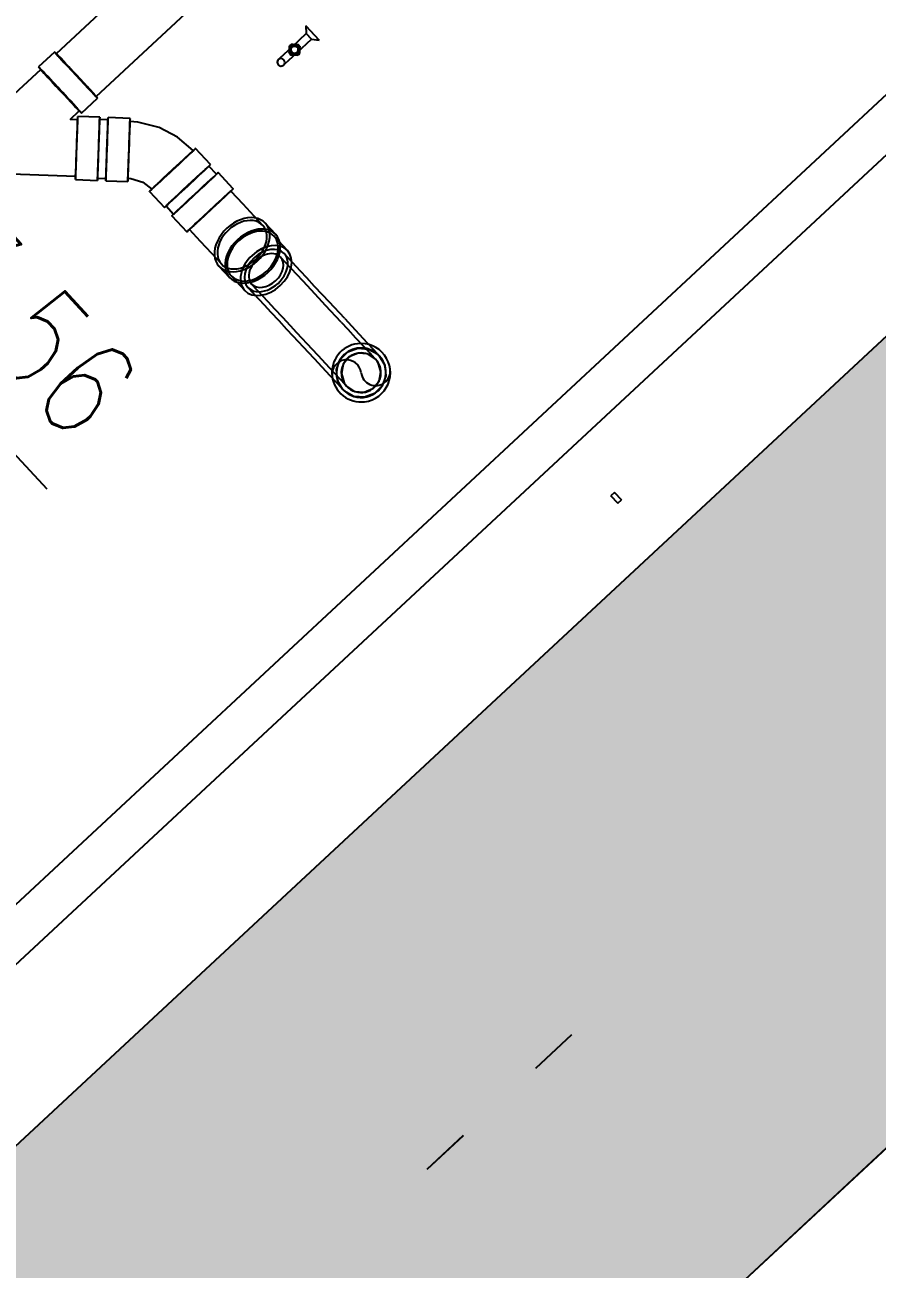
# Model space of a CAD drawing. Header units: inches. Extents: x 400392 to 401495, y 4543971 to 4544133.
# Drawn here: x 400514.288 to 400516.008, y 4543997.575 to 4544000.087 of the extents above; entities that cross this region are included whole.
import ezdxf

# ---------------------------------------------------------------- set-up
doc = ezdxf.new("R2010")
doc.units = ezdxf.units.IN
doc.header["$MEASUREMENT"] = 0
doc.linetypes.add('AKS', pattern=[3, 2.5, -0.25, 0, -0.25])
doc.linetypes.add('CONTINU', pattern=[0])
doc.layers.add('A-DETL-GENF', color=92, linetype='Continuous', lineweight=9)
for name, color, linetype in [('aks prota', 2, 'AKS'), ('kolon tarama prota', 252, 'Continuous'), ('perde prota', 1, 'Continuous'), ('st-s_level (kot)', 6, 'Continuous'), ('st-s_levelmark (kot işareti)', 4, 'Continuous')]:
    doc.layers.add(name, color=color, linetype=linetype)
doc.styles.add('OLCU', font='romanstw.shx')

# ---------------------------------------------------------------- blocks, each defined once
blk = doc.blocks.new('+24.06 mekanik')
at = {"layer": 'kolon tarama prota', "color": 253}
for p, q in [((114612, 193586.7), (105111.7, 206662.9)), ((105039.7, 206610.6), (114540.1, 193534.5)), ((105918, 205766.7), (105934.2, 205778.5)), ((105934.2, 205778.5), (105918, 205766.7)), ((105918, 205766.7), (105923.9, 205758.6)), ((105923.9, 205758.6), (105940.1, 205770.4)), ((105940.1, 205770.4), (105923.9, 205758.6)), ((105940.1, 205770.4), (105934.2, 205778.5)), ((104998.4, 204823.9), (104516.9, 205486.6)), ((104421.4, 205417.3), (104902.9, 204754.5)), ((104940, 205284.8), (104907.7, 205261.3)), ((104907.7, 205261.3), (104940, 205284.8)), ((104935.8, 205269.4), (104940, 205284.8)), ((104907.7, 205261.3), (104923.6, 205260.5)), ((104935.8, 205269.4), (104923.6, 205260.5)), ((104923.6, 205260.5), (104935.8, 205269.4)), ((104923.6, 205260.5), (104935.8, 205269.4)), ((104935.8, 205269.4), (104923.6, 205260.5)), ((104923.6, 205260.5), (104946.9, 205228.6)), ((104959, 205237.4), (104935.8, 205269.4)), ((105504, 205268.1), (105466.8, 205241.1)), ((105509.9, 205260), (105472.7, 205233)), ((104972.2, 205219.3), (104959, 205237.4)), ((104946.9, 205228.6), (104960, 205210.5)), ((105398.1, 205191.2), (105359, 205162.8)), ((105404, 205183.1), (105364.9, 205154.7)), ((105519.7, 205168.3), (105556.9, 205195.3)), ((105525.6, 205160.2), (105562.8, 205187.2)), ((105353.7, 205170), (105321.5, 205146.7)), ((105318.8, 205150.5), (105293.3, 205132)), ((105411.9, 205089.9), (105451, 205118.4)), ((105417.8, 205081.8), (105456.9, 205110.3)), ((105216.6, 205076.3), (105180.6, 205050.2)), ((105390.9, 205051.2), (105423.1, 205074.6)), ((105162.5, 205037), (105126.5, 205010.8)), ((105183.4, 205046.3), (105165.3, 205033.1)), ((105368.3, 205028.9), (105393.7, 205047.4)), ((105255.6, 204947), (105291.5, 204973.1)), ((105201.5, 204907.7), (105237.4, 204933.8)), ((105234.6, 204937.7), (105252.8, 204950.8)), ((105050.4, 204886.7), (105043.5, 204842.8)), ((105060.1, 204901.3), (105057, 204885.7)), ((105169.4, 204822.8), (105176.4, 204866.7)), ((105169.8, 204867.8), (105171, 204873.7)), ((105048.2, 204842), (105045.5, 204825.4)), ((105028.3, 204790.7), (105002.2, 204826.7)), ((105040.8, 204826.2), (105033.9, 204782.3)), ((105159.8, 204762.3), (105166.8, 204806.2)), ((105162.1, 204807), (105164.7, 204823.6)), ((105038, 204766.2), (105023, 204786.8)), ((105040.4, 204781.2), (105038, 204766.1)), ((105133, 204635.4), (105153.3, 204763.4)), ((104899.1, 204751.7), (104925.2, 204715.8)), ((104930.5, 204719.7), (105046.6, 204559.9))]:
    blk.add_line(p, q, dxfattribs=at)
at = {"layer": 'kolon tarama prota', "color": 253, "flags": 128}
for points in [[(105586.9, 205328.3), (105606.7, 205337), (105628.4, 205336.4), (105647.7, 205326.7), (105661.2, 205309.8), (105666.2, 205288.7), (105661.9, 205267.5), (105649, 205250.1), (105645.6, 205247.4)], [(105504, 205268.1), (105520, 205279.7), (105538.9, 205293.5), (105557.7, 205307.1), (105573.4, 205318.6), (105583.7, 205326), (105586.9, 205328.3)], [(105509.9, 205260), (105525.9, 205271.7), (105544.8, 205285.4), (105563.5, 205299), (105579.3, 205310.5), (105589.6, 205317.9), (105592.7, 205320.2)], [(105645.6, 205247.4), (105625.8, 205238.8), (105604.1, 205239.4), (105584.8, 205249), (105571.3, 205266), (105566.3, 205287), (105570.6, 205308.2), (105583.5, 205325.6), (105586.9, 205328.3)], [(105592.7, 205320.2), (105580.3, 205305.4), (105576.3, 205286.5), (105581.6, 205267.9), (105595, 205254), (105613.3, 205248), (105632.4, 205251.3), (105639.8, 205255.5)], [(105639.8, 205255.5), (105652.2, 205270.3), (105656.2, 205289.2), (105650.9, 205307.8), (105637.5, 205321.7), (105619.2, 205327.8), (105600.1, 205324.5), (105592.7, 205320.2)], [(105639.8, 205255.5), (105636, 205252.7), (105625.2, 205244.9), (105609, 205233.2), (105590.1, 205219.4), (105571.4, 205205.8), (105556.9, 205195.3)], [(105466.8, 205241.1), (105450.8, 205229.5), (105431.9, 205215.7), (105413.1, 205202.1), (105398.1, 205191.2)], [(105472.7, 205233), (105456.7, 205221.4), (105437.8, 205207.7), (105419, 205194), (105404, 205183.1)], [(105645.6, 205247.4), (105641.8, 205244.7), (105631, 205236.8), (105614.9, 205225.1), (105596, 205211.3), (105577.2, 205197.7), (105562.8, 205187.2)], [(104960, 205210.5), (104966.3, 205201.8), (104968.8, 205198.4)], [(104981, 205207.2), (104978.3, 205210.8), (104972.2, 205219.3)], [(105451, 205118.4), (105467.1, 205130), (105485.9, 205143.7), (105504.7, 205157.4), (105519.7, 205168.3)], [(105456.9, 205110.3), (105472.9, 205121.9), (105491.8, 205135.6), (105510.6, 205149.3), (105525.6, 205160.2)], [(105220.5, 205070.9), (105249.1, 205091.8), (105275.8, 205111.1), (105297.2, 205126.7)], [(105364.4, 205034.2), (105341.4, 205017.5), (105314.6, 204998), (105287.6, 204978.5)], [(105130.4, 205005.5), (105099.6, 204977.3), (105076, 204942.9), (105060.8, 204904), (105060.1, 204901.3)], [(105171, 204873.7), (105181.7, 204896.9), (105197.6, 204913)]]:
    blk.add_lwpolyline(points, dxfattribs=at)
at = {"layer": 'kolon tarama prota', "color": 253}
for centre, radius, start, end in [((105616.3, 205287.9), 59, 0, 180), ((105616.3, 205287.9), 50, 306, 126), ((105616.3, 205287.9), 50, 306, 126), ((105616.3, 205287.9), 50, 306, 126), ((105616.3, 205317.4), 29.5, 270, 90), ((105616.3, 205287.9), 50, 126, 306), ((105616.3, 205287.9), 50, 126, 306), ((105616.3, 205287.9), 50, 126, 306), ((105616.3, 205287.9), 40, 126, 306), ((105616.3, 205287.9), 40, 126, 306), ((105616.3, 205287.9), 40, 126, 306), ((105616.3, 205287.9), 40, 306, 126), ((105616.3, 205287.9), 40, 306, 126), ((105616.3, 205287.9), 40, 306, 126), ((105616.3, 205287.9), 59, 180, 0), ((105616.3, 205258.4), 29.5, 90, 270), ((104952.9, 205233), 12.8, 126, 135.7572), ((104952.9, 205233), 9.09, 126, 306), ((104952.9, 205233), 12.8, 116.2428, 126), ((104952.9, 205233), 7.5, 126, 216), ((104952.9, 205233), 9.09, 306, 126), ((104952.9, 205233), 7.5, 36, 126), ((104952.9, 205233), 7.5, 306, 36), ((104952.9, 205233), 12.8, 26.2428, 45.7572), ((104952.9, 205233), 12.8, 206.2428, 225.7572), ((104952.9, 205233), 7.5, 216, 306), ((104952.9, 205233), 12.8, 296.2428, 306), ((104952.9, 205233), 12.8, 306, 315.7572), ((104974.9, 205202.8), 7.5, 36, 216), ((104974.9, 205202.8), 7.5, 216, 36)]:
    blk.add_arc(centre, radius, start, end, dxfattribs=at)
for centre, major_axis, ratio, start_param, end_param in [((105388.4, 205122.3), (-34.7, 47.7), 0.707107, 4.712389, 6.283185), ((105356.2, 205098.9), (-37.5, 51.6), 0.707107, 4.712389, 7.853982), ((105356.2, 205098.9), (-34.7, 47.7), 0.707107, 4.712389, 6.283185), ((105388.4, 205122.3), (-34.7, 47.7), 0.707107, 0, 1.570796), ((105388.4, 205122.3), (29.4, -40.5), 0.707107, 3.141593, 6.283185), ((105388.4, 205122.3), (-23.5, 32.4), 0.707107, 0, 3.141593), ((105388.4, 205122.3), (29.4, -40.5), 0.707107, 0, 3.141593), ((105388.4, 205122.3), (-23.5, 32.4), 0.707107, 3.141593, 6.283185), ((105330.8, 205080.5), (-37.5, 51.6), 0.707107, 4.712389, 7.853982), ((105330.8, 205080.5), (-33.6, 46.2), 0.707107, 4.712389, 7.853982), ((105356.2, 205098.9), (-34.7, 47.7), 0.707107, 0, 1.570796), ((105388.4, 205122.3), (-34.7, 47.7), 0.707107, 3.141593, 4.712389), ((105330.8, 205080.5), (-37.5, 51.6), 0.707107, 1.570796, 4.712389), ((105330.8, 205080.5), (-33.6, 46.2), 0.707107, 1.570796, 4.712389), ((105356.2, 205098.9), (-37.5, 51.6), 0.707107, 1.570796, 4.712389), ((105356.2, 205098.9), (-34.7, 47.7), 0.707107, 3.141593, 4.712389), ((105388.4, 205122.3), (-34.7, 47.7), 0.707107, 1.570796, 3.141593), ((105254.1, 205024.7), (-37.5, 51.6), 0.005435, 4.712389, 7.853982), ((105254.1, 205024.7), (-33.6, 46.2), 0.005435, 4.712389, 7.853982), ((105356.2, 205098.9), (-34.7, 47.7), 0.707107, 1.570796, 3.141593), ((105199.9, 204985.4), (-37.5, 51.6), 0.005435, 0.004564, 3.146156), ((105199.9, 204985.4), (-37.5, 51.6), 0.005435, 3.146156, 6.287749), ((105199.9, 204985.4), (-34.7, 47.7), 0.005435, 0, 1.570796), ((105199.9, 204985.4), (-34.7, 47.7), 0.005435, 4.712389, 6.283185), ((105218.1, 204998.6), (-37.5, 51.6), 0.005435, 4.712389, 7.853982), ((105218.1, 204998.6), (-34.7, 47.7), 0.005435, 0, 1.570796), ((105218.1, 204998.6), (-34.7, 47.7), 0.005435, 4.712389, 6.283185), ((105164, 204959.3), (-37.5, 51.6), 0.005435, 3.146156, 6.287749), ((105164, 204959.3), (-37.5, 51.6), 0.005435, 0.004564, 3.146156), ((105164, 204959.3), (-33.6, 46.2), 0.005435, 3.146156, 6.287749), ((105164, 204959.3), (-33.6, 46.2), 0.005435, 0.004564, 3.146156), ((105254.1, 205024.7), (-33.6, 46.2), 0.005435, 1.570796, 4.712389), ((105254.1, 205024.7), (-37.5, 51.6), 0.005435, 1.570796, 4.712389), ((105199.9, 204985.4), (-34.7, 47.7), 0.005435, 1.570796, 3.141593), ((105199.9, 204985.4), (-34.7, 47.7), 0.005435, 3.141593, 4.712389), ((105218.1, 204998.6), (-37.5, 51.6), 0.005435, 1.570796, 4.712389), ((105218.1, 204998.6), (-34.7, 47.7), 0.005435, 1.570796, 3.141593), ((105218.1, 204998.6), (-34.7, 47.7), 0.005435, 3.141593, 4.712389), ((105113.4, 204876.7), (-63, 10), 0.00707, 3.140977, 6.282569), ((105113.4, 204876.7), (-63, 10), 0.00707, 6.282569, 9.424162), ((105113.4, 204876.7), (-56.4, 8.9), 0.00707, 6.282569, 9.424162), ((105113.4, 204876.7), (-56.4, 8.9), 0.00707, 3.140977, 6.282569), ((105106.4, 204832.8), (-63, 10), 0.00707, 6.282569, 9.424162), ((105106.4, 204832.8), (-63, 10), 0.00707, 3.140977, 6.282569), ((105106.4, 204832.8), (-58.3, 9.2), 0.00707, 0, 1.570796), ((105106.4, 204832.8), (-58.3, 9.2), 0.00707, 4.712389, 6.283185), ((105106.4, 204832.8), (-58.3, 9.2), 0.00707, 1.570796, 3.141593), ((105106.4, 204832.8), (-58.3, 9.2), 0.00707, 3.141593, 4.712389), ((104950.6, 204789.2), (51.6, 37.5), 0.009999, 0, 3.141593), ((104950.6, 204789.2), (51.6, 37.5), 0.009999, 3.141593, 6.283185), ((104950.6, 204789.2), (47.7, 34.7), 0.009999, 0, 1.570796), ((104950.6, 204789.2), (47.7, 34.7), 0.009999, 4.712389, 6.283185), ((105103.8, 204816.2), (-63, 10), 0.00707, 3.148663, 6.290256), ((105103.8, 204816.2), (-63, 10), 0.00707, 0.00707, 3.148663), ((105103.8, 204816.2), (-58.3, 9.2), 0.00707, 4.712389, 6.283185), ((105103.8, 204816.2), (-58.3, 9.2), 0.00707, 0, 1.570796), ((105103.8, 204816.2), (-58.3, 9.2), 0.00707, 1.570796, 3.141593), ((105103.8, 204816.2), (-58.3, 9.2), 0.00707, 3.141593, 4.712389), ((104950.6, 204789.2), (47.7, 34.7), 0.009999, 1.570796, 3.141593), ((104950.6, 204789.2), (47.7, 34.7), 0.009999, 3.141593, 4.712389), ((104976.8, 204753.3), (51.6, 37.5), 0.009999, 0, 3.141593), ((104976.8, 204753.3), (51.6, 37.5), 0.009999, 3.141593, 6.283185), ((104976.8, 204753.3), (46.2, 33.6), 0.009999, 0, 3.141593), ((104976.8, 204753.3), (46.2, 33.6), 0.009999, 3.141593, 6.283185), ((105096.9, 204772.3), (-63, 10), 0.00707, 3.148663, 6.290256), ((105096.9, 204772.3), (-63, 10), 0.00707, 0.00707, 3.148663), ((105096.9, 204772.3), (-56.4, 8.9), 0.00707, 3.148663, 6.290256), ((105096.9, 204772.3), (-56.4, 8.9), 0.00707, 0.00707, 3.148663)]:
    blk.add_ellipse(centre, major_axis=major_axis, ratio=ratio, start_param=start_param, end_param=end_param, dxfattribs=at)
for points, knots in [([(104941.4, 205227.3), (104941.5, 205227.7), (104941.7, 205228.1), (104941.8, 205228.7), (104941.9, 205229), (104942, 205229.3), (104942, 205229.5), (104942.1, 205229.7), (104942.1, 205229.9), (104942.2, 205230.1), (104942.3, 205230.4), (104942.3, 205230.8), (104942.4, 205231), (104942.4, 205231.2), (104942.5, 205231.3), (104942.5, 205231.4), (104942.5, 205231.4), (104942.5, 205231.6), (104942.6, 205231.8), (104942.6, 205232.1), (104942.7, 205232.4), (104942.8, 205233), (104942.9, 205233.6), (104943, 205234.1), (104943, 205234.3), (104943.1, 205234.5), (104943.1, 205234.8), (104943.2, 205235), (104943.2, 205235.5), (104943.3, 205236.1), (104943.4, 205236.7), (104943.4, 205237.1), (104943.5, 205237.4), (104943.5, 205237.6), (104943.5, 205237.7), (104943.5, 205237.7), (104943.5, 205237.8), (104943.5, 205237.9), (104943.5, 205238.1), (104943.5, 205238.4), (104943.6, 205238.7), (104943.6, 205239), (104943.6, 205239.2), (104943.6, 205239.4), (104943.6, 205239.6), (104943.7, 205239.9), (104943.7, 205240.1), (104943.7, 205240.5), (104943.7, 205241.1), (104943.7, 205241.6), (104943.7, 205241.9)], [-1, -1, -1, -1, -0.875, -0.84375, -0.8125, -0.78125, -0.765625, -0.75, -0.734375, -0.71875, -0.6875, -0.65625, -0.640625, -0.632812, -0.628906, -0.625, -0.621094, -0.617188, -0.609375, -0.59375, -0.578125, -0.5625, -0.53125, -0.515625, -0.507812, -0.5, -0.492188, -0.484375, -0.46875, -0.4375, -0.421875, -0.40625, -0.390625, -0.382812, -0.378906, -0.375, -0.371094, -0.367188, -0.359375, -0.34375, -0.3125, -0.28125, -0.265625, -0.25, -0.234375, -0.21875, -0.1875, -0.15625, -0.125, 0, 0, 0, 0]), ([(104946.9, 205228.6), (104946.7, 205228.9), (104946.3, 205229.5), (104945.9, 205230.4), (104945.7, 205231.1), (104945.5, 205231.7), (104945.5, 205232.2), (104945.5, 205232.6), (104945.4, 205232.9), (104945.5, 205233.2), (104945.5, 205233.6), (104945.5, 205234.2), (104945.6, 205234.7), (104945.8, 205235.1), (104945.9, 205235.5), (104946, 205235.8), (104946.2, 205236.2), (104946.5, 205236.8), (104946.9, 205237.4), (104947.3, 205238), (104947.9, 205238.5), (104948.5, 205239), (104949.2, 205239.5), (104949.9, 205239.9), (104950.6, 205240.1), (104951.3, 205240.3), (104952, 205240.4), (104952.4, 205240.5), (104952.8, 205240.5), (104953.1, 205240.5), (104953.6, 205240.5), (104954.1, 205240.4), (104954.6, 205240.3), (104955, 205240.2), (104955.3, 205240.1), (104955.6, 205240), (104956, 205239.8), (104956.4, 205239.6), (104957, 205239.3), (104957.6, 205238.9), (104958.3, 205238.3), (104958.8, 205237.7), (104959, 205237.4)], [0, 0, 0, 0, 0.055556, 0.111111, 0.138889, 0.166667, 0.194444, 0.208333, 0.222222, 0.236111, 0.25, 0.277778, 0.305556, 0.319444, 0.333333, 0.347222, 0.361111, 0.388889, 0.416667, 0.444444, 0.472222, 0.5, 0.527778, 0.555556, 0.583333, 0.611111, 0.638889, 0.652778, 0.666667, 0.680556, 0.694444, 0.722222, 0.75, 0.763889, 0.777778, 0.791667, 0.805556, 0.833333, 0.861111, 0.888889, 0.944444, 1, 1, 1, 1]), ([(104959, 205237.4), (104959.2, 205237.1), (104959.6, 205236.4), (104960, 205235.6), (104960.2, 205234.8), (104960.3, 205234.3), (104960.4, 205233.8), (104960.4, 205233.4), (104960.4, 205233.1), (104960.4, 205232.7), (104960.4, 205232.3), (104960.4, 205231.8), (104960.3, 205231.3), (104960.1, 205230.8), (104960, 205230.5), (104959.9, 205230.2), (104959.7, 205229.7), (104959.4, 205229.2), (104959, 205228.6), (104958.5, 205228), (104958, 205227.4), (104957.3, 205226.9), (104956.7, 205226.5), (104956, 205226.1), (104955.3, 205225.8), (104954.5, 205225.6), (104953.9, 205225.6), (104953.5, 205225.5), (104953.1, 205225.5), (104952.8, 205225.5), (104952.3, 205225.5), (104951.8, 205225.6), (104951.3, 205225.7), (104950.9, 205225.8), (104950.6, 205225.9), (104950.3, 205226), (104949.9, 205226.1), (104949.4, 205226.3), (104948.9, 205226.6), (104948.3, 205227.1), (104947.6, 205227.7), (104947.1, 205228.3), (104946.9, 205228.6)], [0, 0, 0, 0, 0.055556, 0.111111, 0.138889, 0.166667, 0.194444, 0.208333, 0.222222, 0.236111, 0.25, 0.277778, 0.305556, 0.319444, 0.333333, 0.347222, 0.361111, 0.388889, 0.416667, 0.444444, 0.472222, 0.5, 0.527778, 0.555556, 0.583333, 0.611111, 0.638889, 0.652778, 0.666667, 0.680556, 0.694444, 0.722222, 0.75, 0.763889, 0.777778, 0.791667, 0.805556, 0.833333, 0.861111, 0.888889, 0.944444, 1, 1, 1, 1]), ([(104947.3, 205244.5), (104947.6, 205244.4), (104948.1, 205244.3), (104948.7, 205244.1), (104949, 205244), (104949.3, 205243.9), (104949.5, 205243.9), (104949.7, 205243.8), (104949.9, 205243.8), (104950.1, 205243.7), (104950.4, 205243.7), (104950.7, 205243.6), (104951, 205243.5), (104951.2, 205243.5), (104951.3, 205243.5), (104951.3, 205243.4), (104951.4, 205243.4), (104951.5, 205243.4), (104951.7, 205243.4), (104952, 205243.3), (104952.4, 205243.2), (104953, 205243.1), (104953.5, 205243), (104954, 205242.9), (104954.3, 205242.9), (104954.5, 205242.9), (104954.7, 205242.8), (104955, 205242.8), (104955.5, 205242.7), (104956.1, 205242.6), (104956.6, 205242.6), (104957, 205242.5), (104957.3, 205242.5), (104957.5, 205242.5), (104957.6, 205242.4), (104957.7, 205242.4), (104957.8, 205242.4), (104957.9, 205242.4), (104958, 205242.4), (104958.3, 205242.4), (104958.7, 205242.4), (104959, 205242.3), (104959.2, 205242.3), (104959.4, 205242.3), (104959.6, 205242.3), (104959.8, 205242.3), (104960.1, 205242.3), (104960.4, 205242.2), (104961.1, 205242.2), (104961.5, 205242.2), (104961.9, 205242.2)], [-1, -1, -1, -1, -0.875, -0.84375, -0.8125, -0.78125, -0.765625, -0.75, -0.734375, -0.71875, -0.6875, -0.65625, -0.640625, -0.632812, -0.628906, -0.625, -0.621094, -0.617188, -0.609375, -0.59375, -0.578125, -0.5625, -0.53125, -0.515625, -0.507812, -0.5, -0.492188, -0.484375, -0.46875, -0.4375, -0.421875, -0.40625, -0.390625, -0.382812, -0.378906, -0.375, -0.371094, -0.367188, -0.359375, -0.34375, -0.3125, -0.28125, -0.265625, -0.25, -0.234375, -0.21875, -0.1875, -0.15625, -0.125, 0, 0, 0, 0]), ([(104964.5, 205238.7), (104964.4, 205238.3), (104964.2, 205237.8), (104964.1, 205237.2), (104964, 205236.9), (104963.9, 205236.6), (104963.8, 205236.4), (104963.8, 205236.2), (104963.8, 205236.1), (104963.7, 205235.8), (104963.6, 205235.5), (104963.6, 205235.2), (104963.5, 205234.9), (104963.5, 205234.8), (104963.4, 205234.7), (104963.4, 205234.6), (104963.4, 205234.5), (104963.4, 205234.4), (104963.3, 205234.2), (104963.3, 205233.9), (104963.2, 205233.5), (104963.1, 205233), (104963, 205232.4), (104962.9, 205231.9), (104962.8, 205231.6), (104962.8, 205231.4), (104962.8, 205231.2), (104962.7, 205230.9), (104962.7, 205230.4), (104962.6, 205229.9), (104962.5, 205229.3), (104962.5, 205228.9), (104962.4, 205228.6), (104962.4, 205228.4), (104962.4, 205228.3), (104962.4, 205228.2), (104962.4, 205228.1), (104962.4, 205228), (104962.4, 205227.9), (104962.3, 205227.6), (104962.3, 205227.3), (104962.3, 205227), (104962.3, 205226.7), (104962.3, 205226.5), (104962.3, 205226.3), (104962.2, 205226.1), (104962.2, 205225.8), (104962.2, 205225.5), (104962.2, 205224.9), (104962.2, 205224.4), (104962.2, 205224)], [-1, -1, -1, -1, -0.875, -0.84375, -0.8125, -0.78125, -0.765625, -0.75, -0.734375, -0.71875, -0.6875, -0.65625, -0.640625, -0.632812, -0.628906, -0.625, -0.621094, -0.617188, -0.609375, -0.59375, -0.578125, -0.5625, -0.53125, -0.515625, -0.507812, -0.5, -0.492188, -0.484375, -0.46875, -0.4375, -0.421875, -0.40625, -0.390625, -0.382812, -0.378906, -0.375, -0.371094, -0.367188, -0.359375, -0.34375, -0.3125, -0.28125, -0.265625, -0.25, -0.234375, -0.21875, -0.1875, -0.15625, -0.125, 0, 0, 0, 0]), ([(104958.6, 205221.5), (104958.3, 205221.6), (104957.8, 205221.7), (104957.2, 205221.9), (104956.9, 205222), (104956.6, 205222), (104956.4, 205222.1), (104956.2, 205222.1), (104956, 205222.2), (104955.8, 205222.2), (104955.5, 205222.3), (104955.2, 205222.4), (104954.9, 205222.4), (104954.7, 205222.5), (104954.6, 205222.5), (104954.6, 205222.5), (104954.5, 205222.5), (104954.4, 205222.6), (104954.2, 205222.6), (104953.9, 205222.7), (104953.5, 205222.7), (104952.9, 205222.8), (104952.4, 205223), (104951.9, 205223), (104951.6, 205223.1), (104951.4, 205223.1), (104951.2, 205223.1), (104950.9, 205223.2), (104950.4, 205223.3), (104949.8, 205223.3), (104949.3, 205223.4), (104948.9, 205223.5), (104948.6, 205223.5), (104948.4, 205223.5), (104948.3, 205223.5), (104948.2, 205223.5), (104948.1, 205223.5), (104948, 205223.5), (104947.8, 205223.6), (104947.6, 205223.6), (104947.2, 205223.6), (104946.9, 205223.6), (104946.7, 205223.7), (104946.5, 205223.7), (104946.3, 205223.7), (104946.1, 205223.7), (104945.8, 205223.7), (104945.5, 205223.7), (104944.8, 205223.8), (104944.3, 205223.8), (104944, 205223.8)], [-1, -1, -1, -1, -0.875, -0.84375, -0.8125, -0.78125, -0.765625, -0.75, -0.734375, -0.71875, -0.6875, -0.65625, -0.640625, -0.632812, -0.628906, -0.625, -0.621094, -0.617188, -0.609375, -0.59375, -0.578125, -0.5625, -0.53125, -0.515625, -0.507812, -0.5, -0.492188, -0.484375, -0.46875, -0.4375, -0.421875, -0.40625, -0.390625, -0.382812, -0.378906, -0.375, -0.371094, -0.367188, -0.359375, -0.34375, -0.3125, -0.28125, -0.265625, -0.25, -0.234375, -0.21875, -0.1875, -0.15625, -0.125, 0, 0, 0, 0])]:
    blk.add_open_spline(points, degree=3, knots=knots, dxfattribs=at)
for points in [[(104943.7, 205241.9), (104943.7, 205239.4), (104943.2, 205234.3), (104942.1, 205229.6), (104941.4, 205227.3)], [(104961.9, 205242.2), (104959.3, 205242.2), (104954.3, 205242.7), (104949.5, 205243.8), (104947.3, 205244.5)], [(104962.2, 205224), (104962.2, 205226.6), (104962.7, 205231.6), (104963.8, 205236.4), (104964.5, 205238.7)], [(104944, 205223.8), (104946.6, 205223.7), (104951.6, 205223.3), (104956.3, 205222.1), (104958.6, 205221.5)]]:
    blk.add_open_spline(points, degree=3, dxfattribs=at)
blk = doc.blocks.new('PLAN_KOT')
at = {"layer": 'st-s_levelmark (kot işareti)'}
h = blk.add_hatch(color=256, dxfattribs=at)
h.paths.add_polyline_path([(0, 17.5, 0.414214), (-17.5, 0), (0, 0)])
h.paths.add_polyline_path([(17.5, 0), (0, 0), (0, -17.5, 0.414214)])
for p, q in [((0, 25), (0, -25)), ((105, 0), (-25, 0))]:
    blk.add_line(p, q, dxfattribs=at)
blk.add_circle((0, 0), 17.5, dxfattribs=at)
at = {"layer": 'st-s_level (kot)', "color": 6, "style": 'OLCU', "width": 0.8}
for tag, p in [('KOT', (22.67, 9.78)), ('DÖŞEME_KALINLIĞI', (22.67, -27.63))]:
    blk.add_attdef(tag, p, '', height=20, dxfattribs=at)
blk = doc.blocks.new('A$C1a5ef8c2')
at = {"layer": 'kolon tarama prota'}
h = blk.add_hatch(color=256, dxfattribs=at)
h.dxf.hatch_style = 1
h.paths.add_polyline_path([(127.0631, 25.6442), (108.6174, 45.4774), (108.9103, 45.7498), (108.2293, 46.4821), (107.9364, 46.2097), (103.033, 51.4819), (103.3259, 51.7544), (102.6449, 52.4866), (102.352, 52.2142), (93.2184, 62.0348), (93.5261, 59.5015), (125.1475, 25.5014), (106.9142, 8.5438), (98.8451, 17.22), (97.527, 15.9941), (98.208, 15.2619), (98.4277, 15.4662), (106.6331, 6.6436), (108.8622, 8.7167), (109.1346, 8.4238), (109.8668, 9.1048), (109.5958, 9.3962), (113.8795, 13.3802), (114.1505, 13.0888), (114.8828, 13.7698), (114.6104, 14.0627)])
at = {"layer": 'aks prota', "ltscale": 10}
for p in [(103.3709, 4.429), (103.3709, 4.429), (103.3709, 4.429), (103.5898, 4.6326), (103.5898, 4.6326)]:
    blk.add_line(p, (128.9072, 28.1787), dxfattribs=at)
at = {"layer": 'perde prota'}
blk.add_lwpolyline([(127.0631, 25.6442), (114.6104, 14.0627), (114.8828, 13.7698), (114.1505, 13.0888), (113.8795, 13.3802), (109.5958, 9.3962), (109.8668, 9.1048), (109.1346, 8.4238), (108.8622, 8.7167), (106.6331, 6.6436), (98.4277, 15.4662), (98.208, 15.2619), (97.527, 15.9941), (98.8451, 17.22), (106.9142, 8.5438), (125.1475, 25.5014), (93.5261, 59.5015), (93.2184, 62.0348), (102.352, 52.2142)], dxfattribs=at)
at = {"layer": 'A-DETL-GENF', "xscale": 0.001000000000024428, "yscale": 0.001000000000024428, "zscale": 0.001000000000024428, "rotation": 276.923993958082}
blk.add_blockref('+24.06 mekanik', (-93.1485, 104.8627), dxfattribs=at)
at = {"layer": 'st-s_level (kot)', "linetype": 'CONTINU', "ltscale": 0.1, "xscale": 0.01000000000024428, "yscale": 0.01000000000024428, "zscale": 0.01000000000024428, "rotation": 312.9239939580838}
blk.add_blockref('PLAN_KOT', (122.0257, 25.2984), dxfattribs=at).add_auto_attribs({'KOT': '+23.56', 'DÖŞEME_KALINLIĞI': 'd=50'})
at = {"layer": 'st-s_level (kot)', "color": 6, "style": 'OLCU', "width": 0.8}
for tag, p, rotation in [('D=60', (41.417, 99.58), 312.924), ('D=60', (34.9138, 96.8807), 312.924), ('D=60', (41.724, 89.5581), 312.924), ('D=60', (74.0724, 82.3654), 276.924), ('D=90', (58.4517, 80.8935), 312.924), ('D=60', (82.07, 73.7683), 276.924), ('D=60', (66.1695, 72.6971), 312.924), ('D=60', (59.5286, 70.1463), 312.924), ('D=60', (74.283, 63.9141), 312.924), ('D=60', (67.5232, 61.5504), 312.924), ('D=60', (81.9052, 55.7777), 312.924), ('D=60', (75.5177, 52.9544), 312.924), ('D=60', (83.5123, 44.3585), 312.924), ('D=60', (93.8675, 42.9534), 312.924), ('D=60', (102.2344, 34.1872), 312.924), ('D=60', (95.2184, 31.8097), 312.924), ('D=60', (99.2876, 27.6643), 312.924), ('+22.51', (112.2287, 23.9348), 312.924), ('+20.81', (108.552, 21.4997), 312.924), ('D=80', (97.1167, 17.5258), 312.924)]:
    blk.add_attdef(tag, p, '', height=0.2, rotation=rotation, dxfattribs=at)

msp = doc.modelspace()

# ---------------------------------------------------------------- hatches: boundary and pattern name
at = {"layer": 'kolon tarama prota'}
h = msp.add_hatch(color=256, dxfattribs=at)
h.dxf.hatch_style = 1
h.paths.add_polyline_path([(400518.6554, 4544000.2644), (400500.2097, 4544020.0976), (400500.5026, 4544020.37), (400499.8216, 4544021.1022), (400499.5287, 4544020.8298), (400494.6253, 4544026.1021), (400494.9182, 4544026.3745), (400494.2372, 4544027.1067), (400493.9443, 4544026.8343), (400484.8107, 4544036.655), (400485.1184, 4544034.1216), (400516.7398, 4544000.1215), (400498.5065, 4543983.1639), (400490.4374, 4543991.8401), (400489.1193, 4543990.6142), (400489.8003, 4543989.882), (400490.02, 4543990.0863), (400498.2254, 4543981.2637), (400500.4545, 4543983.3368), (400500.7269, 4543983.0439), (400501.4591, 4543983.7249), (400501.1881, 4543984.0164), (400505.4718, 4543988.0004), (400505.7428, 4543987.7089), (400506.4751, 4543988.39), (400506.2027, 4543988.6829)])

# ---------------------------------------------------------------- linework, layer by layer
at = {"layer": 'aks prota', "ltscale": 10}
for p in [(400494.9632, 4543979.0492), (400494.9632, 4543979.0492), (400494.9632, 4543979.0492), (400495.1821, 4543979.2527), (400495.1821, 4543979.2527)]:
    msp.add_line(p, (400520.4995, 4544002.7988), dxfattribs=at)
at = {"layer": 'perde prota'}
msp.add_lwpolyline([(400518.6554, 4544000.2644), (400506.2027, 4543988.6829), (400506.4751, 4543988.39), (400505.7428, 4543987.7089), (400505.4718, 4543988.0004), (400501.1881, 4543984.0164), (400501.4591, 4543983.7249), (400500.7269, 4543983.0439), (400500.4545, 4543983.3368), (400498.2254, 4543981.2637), (400490.02, 4543990.0863), (400489.8003, 4543989.882), (400489.1193, 4543990.6142), (400490.4374, 4543991.8401), (400498.5065, 4543983.1639), (400516.7398, 4544000.1215), (400485.1184, 4544034.1216), (400484.8107, 4544036.655), (400493.9443, 4544026.8343)], dxfattribs=at)

# ---------------------------------------------------------------- block references
msp.add_blockref('A$C1a5ef8c2', (400391.5923, 4543974.6201))
at = {"layer": 'A-DETL-GENF', "xscale": 0.001000000000024428, "yscale": 0.001000000000024428, "zscale": 0.001000000000024428, "rotation": 276.923993958082}
msp.add_blockref('+24.06 mekanik', (400298.4438, 4544079.4828), dxfattribs=at)
at = {"layer": 'st-s_level (kot)', "linetype": 'CONTINU', "ltscale": 0.1, "xscale": 0.01000000000024428, "yscale": 0.01000000000024428, "zscale": 0.01000000000024428, "rotation": 312.9239939580838}
msp.add_blockref('PLAN_KOT', (400513.618, 4543999.9186), dxfattribs=at).add_auto_attribs({'KOT': '+23.56', 'DÖŞEME_KALINLIĞI': 'd=50'})

doc.saveas('drawing.dxf')
